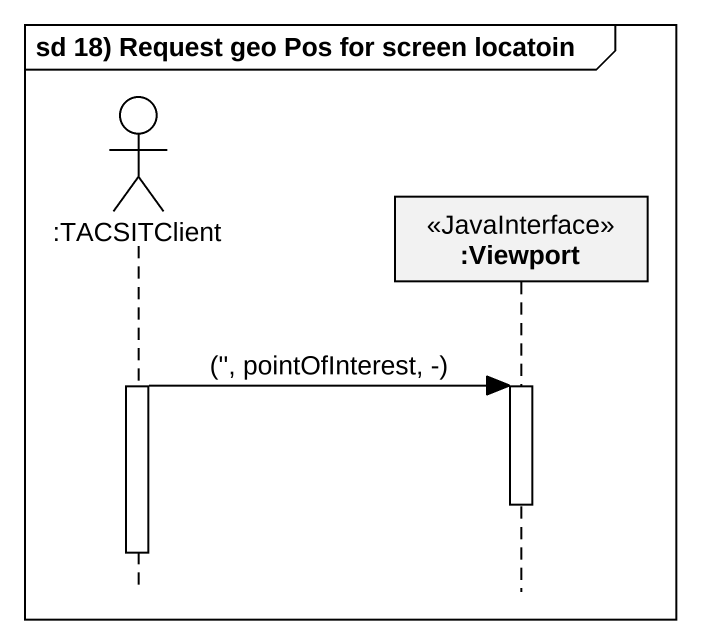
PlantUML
@startuml
mainframe sd 18) Request geo Pos for screen locatoin
hide footbox
actor ":TACSITClient" as TACSITClient
participant ":Viewport" as Viewport <<JavaInterface>>

activate TACSITClient
TACSITClient -> Viewport : ('', pointOfInterest, -)
activate Viewport
deactivate Viewport
deactivate TACSITClient
@enduml
